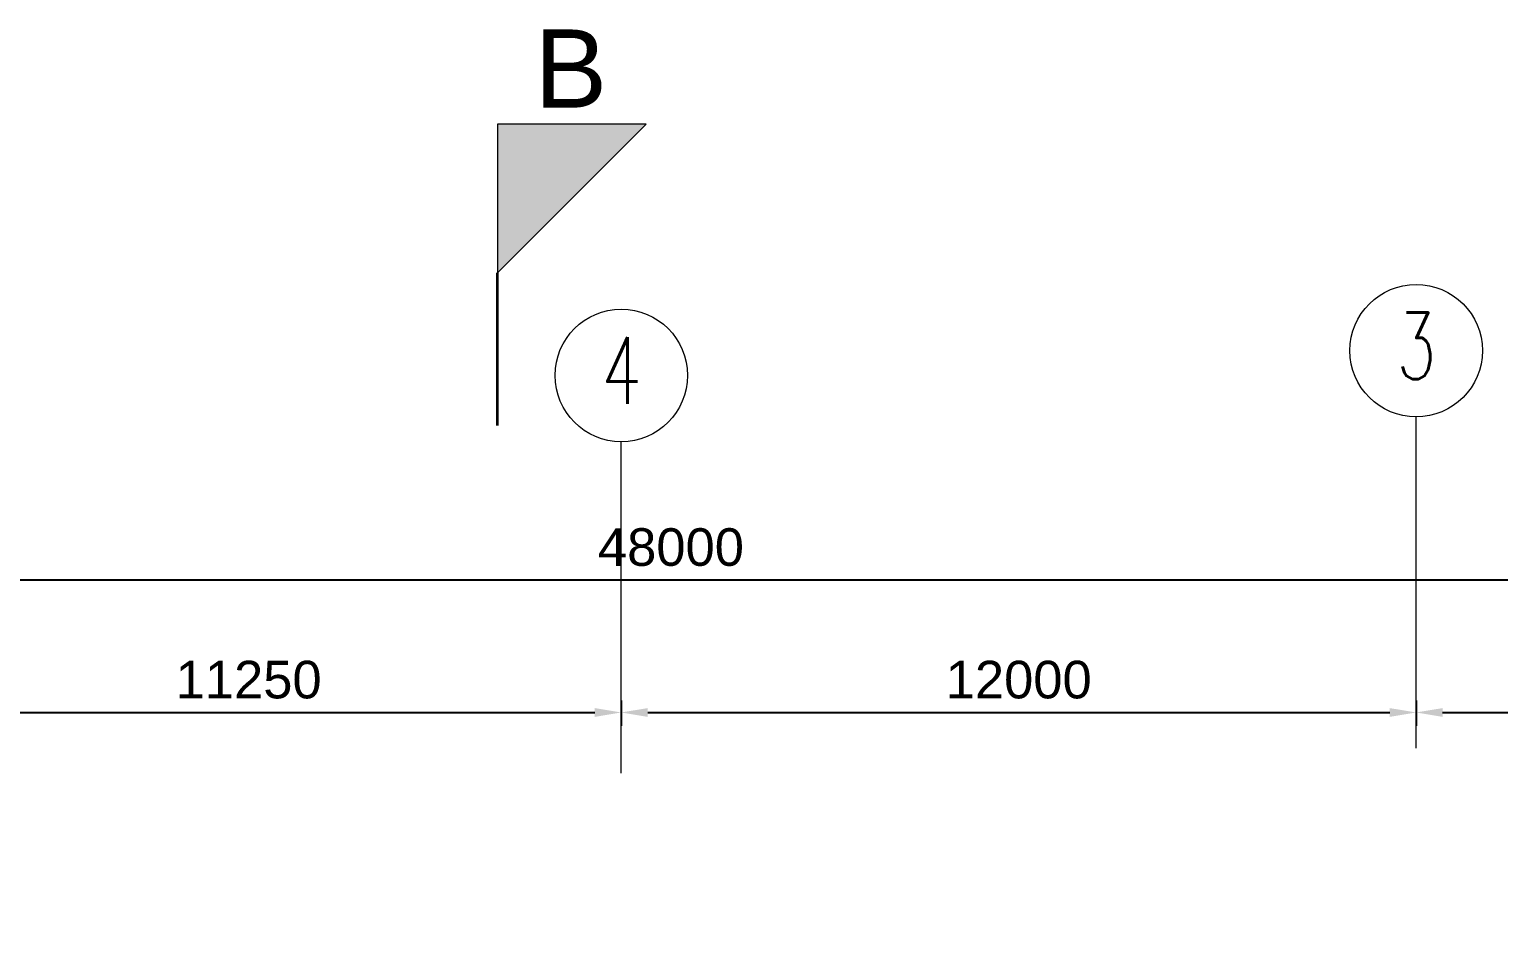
# Model space of a CAD drawing. Header units: millimetres. Extents: x 12827 to 109288, y -12264 to 68487.
# Drawn here: x 54654 to 76834, y 52712 to 66505 of the extents above; entities that cross this region are included whole.
import ezdxf

# ---------------------------------------------------------------- set-up
doc = ezdxf.new("R2010")
doc.units = ezdxf.units.MM
doc.linetypes.add('Grid Line__1_200_', pattern=[10.5, 6, -1.5, 1.5, -1.5])
for name, color, linetype, lineweight in [('A-ANNO-DIMS', 211, 'Continuous', 5), ('A-ANNO-NOTE', 131, 'Continuous', 25), ('A-DETL-GENF', 92, 'Continuous', 20), ('A-DETL-THIN', 151, 'Continuous', 9), ('A-DETL-WIDE', 214, 'Continuous', 35), ('G-ANNO-TEXT', 231, 'Continuous', 5), ('S-GRID', 1, 'Continuous', 5), ('S-GRID-IDEN', 1, 'Continuous', 25)]:
    doc.layers.add(name, color=color, linetype=linetype, lineweight=lineweight)
doc.styles.add('Arial_3', font='arial.ttf', dxfattribs={"height": 1180.239521})
doc.styles.add('RomanS', font='romans__.ttf', dxfattribs={"width": 0.7, "height": 1003.164557})
doc.styles.add('Swis721 BT_3', font='swiss.ttf', dxfattribs={"height": 567.642527})
doc.dimstyles.new('DLN_3mm', dxfattribs={"dimscale": 304.8, "dimtxt": 600, "dimasz": 1.312336, "dimexe": 0.656168, "dimexo": 0.0625, "dimgap": 0.656168, "dimtad": 1, "dimdec": 0, "dimzin": 0, "dimdsep": 46, "dimtxsty": 'Swis721 BT_3', "dimsah": 1, "dimcen": 0.09, "dimadec": 0, "dimazin": 0, "dimtfac": 1, "dimtdec": 4, "dimtix": 1, "dimtmove": 0, "dimatfit": 3, "dimfxl": 0.656168, "dimfxlon": 1, "dimtvp": 1, "dimtolj": 1, "dimtzin": 0, "dimarcsym": 2})

# ---------------------------------------------------------------- blocks, each defined once
blk = doc.blocks.new('Grid - Bubble - 10mm-1724413-Copy of 2_F')
at = {"layer": 'A-ANNO-NOTE', "lineweight": 5}
blk.add_circle((0, 0), 5, dxfattribs=at)
blk = doc.blocks.new('DIMBLOCK8-Copy of 2_F')
at = {"layer": 'A-ANNO-DIMS', "color": 0, "lineweight": -2, "transparency": 16777216}
for p, q in [((52339, 56380), (52339, 55999)), ((63589, 56380), (63589, 55999)), ((52739, 56199), (63189, 56199))]:
    blk.add_line(p, q, dxfattribs=at)
at = {"layer": 'A-ANNO-DIMS', "color": 0, "transparency": 16777216}
for points in [[(52739, 56265), (52739, 56132), (52339, 56199)], [(63189, 56265), (63189, 56132), (63589, 56199)]]:
    blk.add_solid(points, dxfattribs=at)
at = {"layer": 'Defpoints', "color": 0, "transparency": 16777216}
for p in [(52339, 56399), (63589, 56399), (63589, 56199)]:
    blk.add_point(p, dxfattribs=at)
at = {"layer": 'A-ANNO-DIMS', "color": 0, "transparency": 16777216, "insert": (57964, 56691), "char_height": 567.6, "width": 2628.57, "attachment_point": 5, "style": 'Swis721 BT_3'}
blk.add_mtext('\\A1;11250', dxfattribs=at)
blk = doc.blocks.new('DIMBLOCK9-Copy of 2_F')
at = {"layer": 'A-ANNO-DIMS', "color": 0, "lineweight": -2, "transparency": 16777216}
for p, q in [((63589, 56380), (63589, 55999)), ((75589, 56380), (75589, 55999)), ((63989, 56199), (75189, 56199))]:
    blk.add_line(p, q, dxfattribs=at)
at = {"layer": 'A-ANNO-DIMS', "color": 0, "transparency": 16777216}
for points in [[(63989, 56265), (63989, 56132), (63589, 56199)], [(75189, 56265), (75189, 56132), (75589, 56199)]]:
    blk.add_solid(points, dxfattribs=at)
at = {"layer": 'Defpoints', "color": 0, "transparency": 16777216}
for p in [(63589, 56399), (75589, 56399), (75589, 56199)]:
    blk.add_point(p, dxfattribs=at)
at = {"layer": 'A-ANNO-DIMS', "color": 0, "transparency": 16777216, "insert": (69589, 56691), "char_height": 567.6, "width": 2628.57, "attachment_point": 5, "style": 'Swis721 BT_3'}
blk.add_mtext('\\A1;12000', dxfattribs=at)
blk = doc.blocks.new('DIMBLOCK10-Copy of 2_F')
at = {"layer": 'A-ANNO-DIMS', "color": 0, "lineweight": -2, "transparency": 16777216}
for p, q in [((75589, 56380), (75589, 55999)), ((85989, 56380), (85989, 55999)), ((75989, 56199), (85589, 56199))]:
    blk.add_line(p, q, dxfattribs=at)
at = {"layer": 'A-ANNO-DIMS', "color": 0, "transparency": 16777216}
for points in [[(75989, 56265), (75989, 56132), (75589, 56199)], [(85589, 56265), (85589, 56132), (85989, 56199)]]:
    blk.add_solid(points, dxfattribs=at)
at = {"layer": 'Defpoints', "color": 0, "transparency": 16777216}
for p in [(75589, 56399), (85989, 56399), (85989, 56199)]:
    blk.add_point(p, dxfattribs=at)
at = {"layer": 'A-ANNO-DIMS', "color": 0, "transparency": 16777216, "insert": (80789, 56691), "char_height": 567.6, "width": 2628.57, "attachment_point": 5, "style": 'Swis721 BT_3'}
blk.add_mtext('\\A1;10400', dxfattribs=at)
blk = doc.blocks.new('DIMBLOCK12-Copy of 2_F')
at = {"layer": 'A-ANNO-DIMS', "color": 0, "lineweight": -2, "transparency": 16777216}
for p, q in [((40339, 58380), (40339, 57999)), ((88339, 58380), (88339, 57999)), ((40739, 58199), (87939, 58199))]:
    blk.add_line(p, q, dxfattribs=at)
at = {"layer": 'A-ANNO-DIMS', "color": 0, "transparency": 16777216}
for points in [[(40739, 58265), (40739, 58132), (40339, 58199)], [(87939, 58265), (87939, 58132), (88339, 58199)]]:
    blk.add_solid(points, dxfattribs=at)
at = {"layer": 'Defpoints', "color": 0, "transparency": 16777216}
for p in [(40339, 58399), (88339, 58399), (88339, 58199)]:
    blk.add_point(p, dxfattribs=at)
at = {"layer": 'A-ANNO-DIMS', "color": 0, "transparency": 16777216, "insert": (64339, 58691), "char_height": 567.6, "width": 2628.57, "attachment_point": 5, "style": 'Swis721 BT_3'}
blk.add_mtext('\\A1;48000', dxfattribs=at)

msp = doc.modelspace()

# ---------------------------------------------------------------- hatches: boundary and pattern name
at = {"layer": 'A-DETL-GENF'}
h = msp.add_hatch(color=7, dxfattribs=at)
h.paths.add_polyline_path([(63966.38843, -412.51454), (61723.03825, 1830.83565), (61723.03825, -412.51454)], flags=0)
h.paths.add_polyline_path([(107376.52498, 12764.60871), (107376.52498, 15007.95889), (105133.1748, 15007.95889)], flags=0)
h.paths.add_polyline_path([(30598.67099, 12764.60871), (32842.02118, 15007.95889), (30598.67099, 15007.95889)], flags=0)
h.paths.add_polyline_path([(107376.52498, 39639.13527), (107376.52498, 41882.48546), (105133.1748, 41882.48546)], flags=0)
h.paths.add_polyline_path([(30598.67099, 39639.13527), (32842.02118, 41882.48546), (30598.67099, 41882.48546)], flags=0)
h.paths.add_polyline_path([(61723.03825, 62831.04325), (63966.38843, 65074.39344), (61723.03825, 65074.39344)], flags=0)

# ---------------------------------------------------------------- linework, layer by layer
at = {"layer": 'A-DETL-THIN'}
for p, q in [((61723.03825, 62831.04325), (63966.38843, 65074.39344)), ((63966.38843, 65074.39344), (61723.03825, 65074.39344)), ((61723.03825, 65074.39344), (61723.03825, 62831.04325))]:
    msp.add_line(p, q, dxfattribs=at)
at = {"layer": 'A-DETL-WIDE'}
msp.add_line((61723.03825, 60531.04325), (61723.03825, 62831.04325), dxfattribs=at)
at = {"layer": 'S-GRID', "linetype": 'Grid Line__1_200_'}
for p, q in [((75589.29296, 55658.13519), (75589.29296, 60658.13519)), ((63589.29296, 55284.30928), (63589.29296, 60284.30928))]:
    msp.add_line(p, q, dxfattribs=at)

# ---------------------------------------------------------------- block references
at = {"layer": 'S-GRID-IDEN', "lineweight": 5, "xscale": 199.9999999999999, "yscale": 199.9999999999999, "zscale": 199.9999999999999}
for p in [(75589.29296, 61658.13519), (63589.29296, 61284.30928)]:
    msp.add_blockref('Grid - Bubble - 10mm-1724413-Copy of 2_F', p, dxfattribs=at)

# ---------------------------------------------------------------- texts
at = {"layer": 'G-ANNO-TEXT', "color": 7, "insert": (62277.81143, 66505.33221), "char_height": 1180.239521, "width": 1310.4, "attachment_point": 1, "line_spacing_factor": 0.938532, "style": 'Arial_3'}
msp.add_mtext('\\fArial|b0|i0|c134|p34|;B', dxfattribs=at)
at = {"layer": 'S-GRID-IDEN', "lineweight": 5, "char_height": 1003.164557, "width": 792, "attachment_point": 2, "line_spacing_factor": 0.964689, "style": 'RomanS'}
for s, insert in [('\\fRomanS|b0|i0|c134|p2|;\\W.7;3', (75591.97851, 62233.03633)), ('\\fRomanS|b0|i0|c134|p2|;\\W.7;4', (63591.97851, 61859.21041))]:
    msp.add_mtext(s, dxfattribs=dict(at, insert=insert))

# ---------------------------------------------------------------- dimensions: what is measured, and where the dimension line sits
at = {"layer": 'A-ANNO-DIMS'}
for base, p1, p2, override, picture, middle in [((88339.29296, 58198.82358), (40339.29296, 58398.82358), (88339.29296, 58398.82358), {"dimpost": '<>', "dimfxl": 48000.000004}, 'DIMBLOCK12-Copy of 2_F', (64339.29296, 58690.54482)), ((63589.29296, 56198.82358), (52339.29296, 56398.82358), (63589.29296, 56398.82358), {"dimpost": '<>', "dimfxl": 11250}, 'DIMBLOCK8-Copy of 2_F', (57964.29296, 56690.54482)), ((75589.29296, 56198.82358), (63589.29296, 56398.82358), (75589.29296, 56398.82358), {"dimpost": '<>', "dimfxl": 12000}, 'DIMBLOCK9-Copy of 2_F', (69589.29296, 56690.54482)), ((85989.29296, 56198.82358), (75589.29296, 56398.82358), (85989.29296, 56398.82358), {"dimpost": '<>', "dimfxl": 10400}, 'DIMBLOCK10-Copy of 2_F', (80789.29296, 56690.54482))]:
    dim = msp.add_linear_dim(base=base, p1=p1, p2=p2, dimstyle='DLN_3mm', override=override, dxfattribs=at)
    dim.commit()
    dim.dimension.update_dxf_attribs({"geometry": picture, "text_midpoint": middle})

doc.saveas('drawing.dxf')
